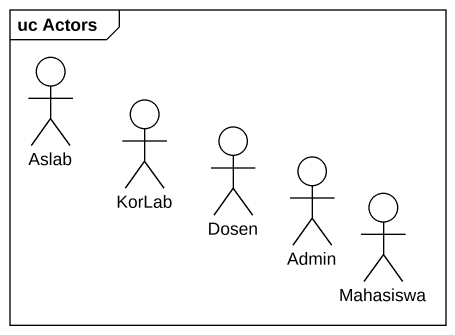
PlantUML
@startuml
mainframe uc Actors
actor Aslab
actor KorLab
actor Dosen
actor Admin
actor Mahasiswa
@enduml
